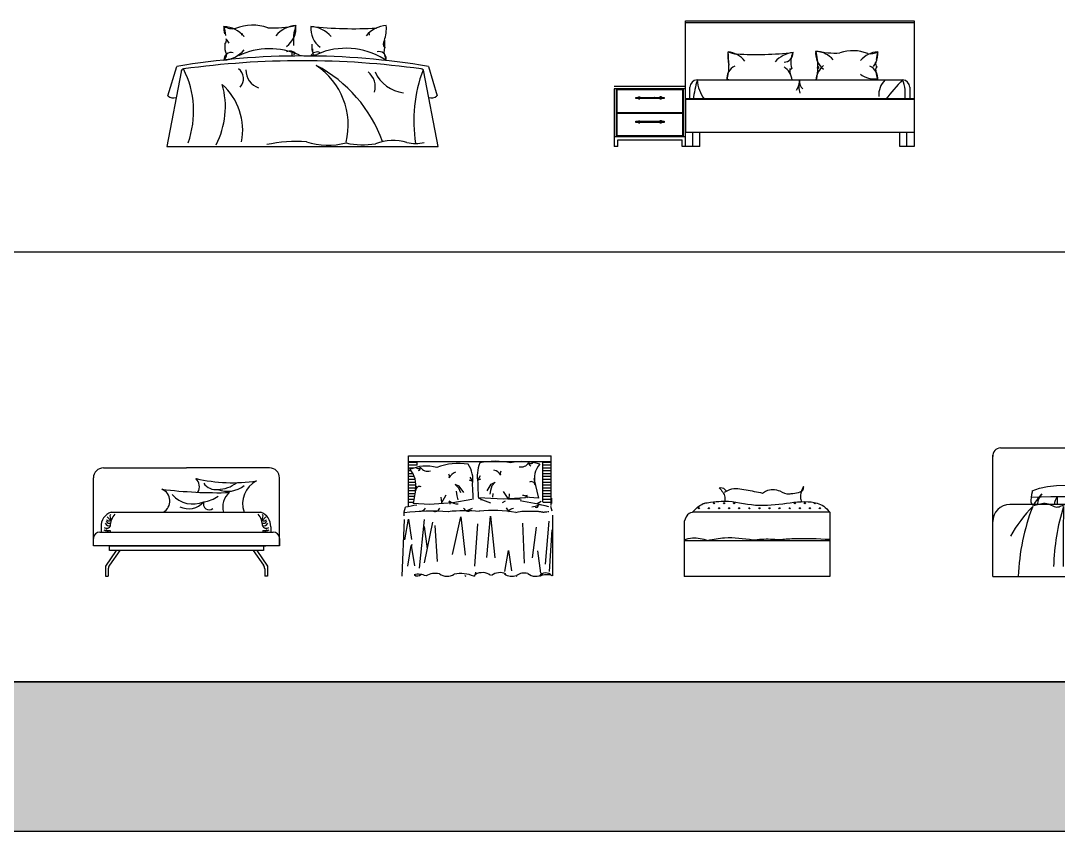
# Model space of a CAD drawing. Header units: millimetres. Extents: x 6388 to 59789, y -18725 to 8137.
# Drawn here: x 28674 to 35942, y -18725 to -13047 of the extents above; entities that cross this region are included whole.
import ezdxf

# ---------------------------------------------------------------- set-up
doc = ezdxf.new("R2010")
doc.units = ezdxf.units.MM
doc.layers.add('www.cad-blocks.net', color=7, linetype='Continuous')

# ---------------------------------------------------------------- blocks, each defined once
blk = doc.blocks.new('A$C002E61B6')
for p, q in [((524.9, 788.4), (527.1, 788.4)), ((524.9, 779.5), (524.9, 788.4)), ((527.1, 788.4), (531.6, 790.6)), ((538.3, 775), (540.5, 770.6)), ((1420.1, 788.4), (1417.8, 788.4)), ((1420.1, 779.5), (1420.1, 788.4)), ((875, 659.6), (875, 632.8)), ((100, 522.2), (0, 0)), ((7.3, 352.9), (70.8, 560.6)), ((1900, 0), (1800, 522.2)), ((1833.3, 560.6), (1893.2, 352.9)), ((0, 0), (1900, 0)), ((0, 0), (1900, 0))]:
    blk.add_line(p, q)
for centre, radius, start, end in [((561.4, 824.1), 161.9, 174.11002, 192.94892), ((463.3, 954.7), 130.2, 241.09082, 278.40418), ((-13, 719.1), 430.9, 7.6727, 16.39543), ((386.1, 637.1), 204.1, 40.4189, 85.9871), ((602.4, 525.9), 323.2, 71.0183, 111.79741), ((752.6, 1543.5), 713.4, 266.37157, 282.25617), ((918.4, 642.6), 204.1, 94.0129, 139.5811), ((743, 829.7), 161.9, 306.5711, 5.88998), ((1201.8, 742.7), 315.2, 160.81331, 186.50531), ((1170.3, 824.1), 161.9, 174.11002, 233.4289), ((995, 637.1), 204.1, 40.4189, 85.9871), ((1311.5, 3641.4), 2816.9, 263.83979, 273.18663), ((1551.8, 642.6), 204.1, 94.0129, 139.5811), ((1281.3, 825.2), 257, 341.30581, 4.69516), ((379.6, 742.8), 38.2, 316.73156, 14.64939), ((561.4, 824.1), 161.9, 206.26285, 219.05958), ((1552.4, 717.9), 37.2, 137.82866, 225.5264), ((3492.5, 781), 1968.2, 181.11236, 182.60946), ((451.3, 607.2), 51, 74.39493, 182.98057), ((386.1, 808.2), 204.1, 274.0129, 319.5811), ((546.3, 698.3), 140.1, 172.46324, 202.98304), ((720.2, 166.5), 516.8, 66.18032, 115.05784), ((864.1, 620.2), 48.3, 35.40685, 120.61617), ((1052.4, 613.5), 47.9, 63.36999, 155.47891), ((1155.2, 698.3), 140.1, 172.46324, 202.98304), ((1099.1, 674), 79, 173.38105, 202.63855), ((1255.4, 177.8), 509.4, 58.42121, 113.57761), ((1486.6, 612.8), 51, 357.01943, 105.60507), ((1614.5, 662.1), 92.9, 161.63879, 214.04678), ((952, -4738), 5371.3, 80.55706, 99.44294), ((950, -5406.1), 6006.1, 82.03465, 97.96535), ((377.4, 637.8), 40.4, 304.66323, 8.23699), ((600.9, -623.2), 1244, 96.48135, 99.27486), ((892.1, 651), 5.39, 200.54132, 352.31285), ((980.8, 860.4), 227.1, 256.79597, 288.19182), ((1318, -862.6), 1489, 81.52374, 82.14148), ((1551.8, 813.8), 204.1, 261.65834, 265.9871), ((120, 522.2), 20, 96.5941, 180), ((-473.5, 245.6), 661.4, 340.51619, 26.63077), ((453.3, 474.1), 84.9, 316.44862, 55.38202), ((680.2, 531.2), 125.5, 178.20502, 252.95522), ((769.5, 149.5), 501.2, 346.10397, 56.32887), ((591.6, -299.7), 978.9, 19.89689, 62.24538), ((1326.2, 417.7), 134.1, 343.7598, 50.99937), ((1684.6, 620.2), 245.8, 203.58388, 263.99397), ((2735.8, 180.3), 1005.7, 159.3163, 189.12629), ((1780, 522.2), 20, 0, 83.4059), ((-157, 276.2), 567.6, 332.18394, 16.05483), ((103, 113.2), 428.7, 348.9659, 48.26406), ((48.9, 412.5), 72.7, 235.12893, 283.18896), ((1851.1, 412.5), 72.7, 256.81104, 304.87107), ((906.2, -937.8), 972, 85.74793, 102.26556), ((1131, 536.4), 527.5, 253.1676, 283.66014), ((1371.5, 530.5), 519.8, 257.11302, 280.07544), ((1585, -303.4), 344.7, 73.52461, 110.82867), ((1744.5, 322.9), 302.2, 258.21349, 281.15605)]:
    blk.add_arc(centre, radius, start, end)
blk = doc.blocks.new('A$C2FC47907')
for p, q in [((500, 0), (500, 880)), ((500, 880), (2100, 880)), ((2100, 880), (2100, 0)), ((2100, 865), (500, 865)), ((580, 465), (2020, 465)), ((500, 420), (0, 420)), ((500, 402), (0, 402)), ((0, 402), (0, 0)), ((15, 70), (15, 402)), ((20, 237), (20, 397)), ((480, 397), (20, 397)), ((480, 237), (480, 397)), ((485, 70), (485, 402)), ((530, 330), (530, 415)), ((2070, 415), (2070, 330)), ((150, 335), (150, 343)), ((150, 343), (170, 343)), ((170, 335), (150, 335)), ((170, 343), (170, 346)), ((170, 346), (180, 346)), ((170, 344.6), (180, 344.6)), ((170, 335), (170, 343)), ((170, 332), (170, 343)), ((170, 342.8), (180, 342.8)), ((170, 338.5), (180, 338.5)), ((170, 335), (180, 335)), ((170, 333.5), (180, 333.5)), ((180, 332), (170, 332)), ((170.1, 345.3), (180, 345.3)), ((180, 346), (180, 335)), ((180, 343), (335, 343)), ((281.8, 341.1), (180, 341.1)), ((280.5, 339), (180, 339)), ((279.9, 337.8), (180, 337.8)), ((180, 335), (180, 332)), ((320, 335), (180, 335)), ((330, 346), (320, 346)), ((320, 346), (320, 335)), ((329.9, 345.3), (320, 345.3)), ((330, 344.6), (320, 344.6)), ((335, 343), (320, 343)), ((330, 342.8), (320, 342.8)), ((330, 338.5), (320, 338.5)), ((330, 335), (320, 335)), ((320, 335), (320, 332)), ((330, 333.5), (320, 333.5)), ((320, 332), (330, 332)), ((330, 343), (330, 346)), ((330, 335), (330, 343)), ((330, 343), (350, 343)), ((330, 332), (330, 343)), ((350, 335), (330, 335)), ((350, 343), (350, 335)), ((500, 335), (2100, 335)), ((500, 0), (500, 335)), ((500, 335), (500, 100)), ((500, 330), (2100, 330)), ((20, 237), (480, 237)), ((20, 75), (20, 232)), ((20, 232), (480, 232)), ((480, 75), (480, 232)), ((150, 167.5), (150, 175.5)), ((150, 175.5), (170, 175.5)), ((170, 167.5), (150, 167.5)), ((170, 175.5), (170, 178.5)), ((170, 178.5), (180, 178.5)), ((170, 177.1), (180, 177.1)), ((170, 167.5), (170, 175.5)), ((170, 164.5), (170, 175.5)), ((170, 175.3), (180, 175.3)), ((170, 171), (180, 171)), ((170, 167.5), (180, 167.5)), ((170, 166), (180, 166)), ((180, 164.5), (170, 164.5)), ((170.1, 177.8), (180, 177.8)), ((180, 178.5), (180, 167.5)), ((180, 175.5), (335, 175.5)), ((281.8, 173.6), (180, 173.6)), ((280.5, 171.5), (180, 171.5)), ((279.9, 170.3), (180, 170.3)), ((180, 167.5), (180, 164.5)), ((320, 167.5), (180, 167.5)), ((330, 178.5), (320, 178.5)), ((320, 178.5), (320, 167.5)), ((329.9, 177.8), (320, 177.8)), ((330, 177.1), (320, 177.1)), ((335, 175.5), (320, 175.5)), ((330, 175.3), (320, 175.3)), ((330, 171), (320, 171)), ((330, 167.5), (320, 167.5)), ((320, 167.5), (320, 164.5)), ((330, 166), (320, 166)), ((320, 164.5), (330, 164.5)), ((330, 175.5), (330, 178.5)), ((330, 167.5), (330, 175.5)), ((330, 175.5), (350, 175.5)), ((330, 164.5), (330, 175.5)), ((350, 167.5), (330, 167.5)), ((350, 175.5), (350, 167.5)), ((20, 75), (480, 75)), ((500, 100), (2100, 100)), ((550, 0), (550, 100)), ((600, 0), (600, 100)), ((2000, 0), (2000, 100)), ((2050, 0), (2050, 100)), ((0, 70), (500, 70)), ((25, 0), (0, 0)), ((25, 0), (25, 45)), ((25, 45), (475, 45)), ((475, 0), (475, 45)), ((600, 0), (475, 0)), ((2100, 0), (2000, 0))]:
    blk.add_line(p, q)
for centre, radius, start, end in [((1035.7, 632.7), 240.6, 172.93753, 195.40365), ((-473.1, 522.6), 1277.7, 2.0679, 6.27328), ((778.6, 491.1), 172.1, 37.76722, 83.90154), ((878.1, 858.4), 212.3, 247.51785, 264.26696), ((992.2, 3077.2), 2433.8, 266.81337, 276.16021), ((1272, 467.9), 190.5, 95.62374, 139.44519), ((1184, 658), 69.3, 274.31847, 359.59669), ((1373.3, 590.2), 137.5, 150.73326, 198.73211), ((1550.2, 653.5), 139.9, 174.11002, 233.4289), ((1153.8, 578.3), 272.3, 353.49469, 19.18669), ((1541.9, 1270.2), 616.4, 257.74383, 273.62843), ((1398.7, 491.9), 176.4, 40.4189, 85.9871), ((1671.7, 391), 279.2, 68.20259, 108.9817), ((1858.6, 487.1), 176.4, 94.0129, 139.5811), ((1791.8, 761.6), 112.5, 261.59582, 298.90918), ((1707, 648.7), 139.9, 333.73715, 5.88998), ((2203.4, 558), 372.3, 163.60457, 172.3273), ((1707, 648.7), 139.9, 320.94042, 333.73715), ((1864.2, 578.5), 33, 165.35061, 223.26844), ((881.2, 475.3), 93.2, 113.26652, 186.36989), ((502.3, 558.7), 301.3, 341.88504, 2.20293), ((1126.2, 454.5), 119.6, 5.03256, 58.21872), ((1361.9, 534.2), 132, 175.22328, 196.23004), ((1236.5, 548.2), 6.89, 206.53376, 341.74507), ((1567.5, 445.9), 157.2, 129.84445, 173.0163), ((1141.6, 539.4), 284.5, 345.20122, 3.25225), ((1428.6, 551), 5.41, 219.85191, 121.79361), ((1752.5, 475.5), 94.3, 353.63561, 66.30059), ((2014.7, 538), 183.6, 176.00228, 203.41848), ((1835.4, 554), 5.03, 219.3726, 21.86871), ((580, 415), 50, 90, 180), ((3461.4, -211.1), 2959.6, 166.79417, 169.46499), ((837.9, 485.9), 258.7, 184.63094, 217.05462), ((978.2, -807.4), 1286.5, 97.85852, 98.47626), ((776.3, 640.9), 176.4, 274.0129, 278.34166), ((1182.7, 461), 114.8, 324.68561, 2.00894), ((1447.9, 422.2), 155.3, 165.5268, 198.54248), ((1376.3, 458.3), 78.7, 178.04327, 224.50852), ((1819.7, 623.2), 151, 230.79735, 280.09685), ((1673, -595.8), 1074.8, 80.72514, 83.51865), ((1991.3, 364.6), 137.9, 133.29316, 186.57205), ((3152.7, -641.2), 1583.2, 135.67862, 142.16335), ((2020, 415), 50, 0, 90), ((1777.3, 367.3), 261.6, 351.7989, 21.92733), ((285.2, 337.7), 5.29, 92.38641, 210.77897), ((285.2, 170.2), 5.29, 92.38641, 210.77897)]:
    blk.add_arc(centre, radius, start, end)
blk = doc.blocks.new('A$C1F254118')
at = {"ltscale": 0.18}
for p, q in [((70, 759.3), (651.8, 759.3)), ((1233.5, 759.3), (651.8, 759.3)), ((0, 214.2), (0, 689.3)), ((1303.5, 214.2), (1303.5, 689.3)), ((123.4, 449.1), (1171.8, 449.1)), ((119.3, 354.8), (119.9, 363.5)), ((119.9, 363.5), (120.6, 372.8)), ((121.7, 373.2), (127.1, 396)), ((1181.8, 373.2), (1176.4, 396)), ((1183.6, 363.5), (1182.9, 372.8)), ((1184.2, 354.8), (1183.6, 363.5)), ((53.4, 346.4), (53.4, 309.9)), ((117.7, 321.2), (117.7, 309.9)), ((1185.8, 321.2), (1185.8, 309.9)), ((1241.8, 346.4), (1241.8, 309.9)), ((160, 180.2), (83.7, 71.9)), ((184.4, 180.2), (111.9, 77.2)), ((1119.1, 180.2), (1191.6, 77.2)), ((1143.5, 180.2), (1219.8, 71.9)), ((83.7, 71.9), (83.7, 0)), ((103.7, 51.3), (103.7, 0)), ((1199.8, 51.3), (1199.8, 0)), ((1219.8, 71.9), (1219.8, 0)), ((83.7, 0), (103.7, 0)), ((1219.8, 0), (1199.8, 0))]:
    blk.add_line(p, q, dxfattribs=at)
for p, q in [((45, 309.9), (1258.5, 309.9)), ((0, 214.2), (0, 264.9)), ((1303.5, 264.9), (1303.5, 214.2)), ((1303.5, 214.2), (0, 214.2)), ((112.6, 214.2), (1190.9, 214.2)), ((112.6, 180.2), (112.6, 214.2)), ((1190.9, 180.2), (112.6, 180.2)), ((177.3, 214.2), (1207.6, 214.2)), ((1207.6, 214.2), (177.3, 214.2)), ((1190.9, 214.2), (1190.9, 180.2))]:
    blk.add_line(p, q)
for centre, radius, start, end in [((70, 689.3), 70, 90, 180), ((1233.5, 689.3), 70, 0, 90), ((661.5, 627.5), 80.6, 331.25635, 45.17242), ((972.9, 1772.6), 1117.3, 256.83023, 278.76978), ((867.6, 822.7), 214.3, 270.8885, 308.80114), ((1224.8, 508.2), 179.8, 116.98194, 199.17191), ((871.9, 3816.6), 3230.9, 263.02848, 271.45034), ((446.3, 527), 89.1, 299.01627, 67.97545), ((856.1, 706), 98.7, 212.14165, 278.65034), ((939.8, 784.9), 189.5, 248.6722, 308.09406), ((1030.9, 487.5), 125.7, 127.89757, 197.79462), ((697.5, 698.7), 192.6, 221.00794, 292.89088), ((667.3, 610.8), 138.1, 243.04635, 319.58131), ((811.3, 506.7), 41.4, 159.52562, 308.10239), ((743, 742.9), 223.7, 277.57584, 305.67215), ((157.7, 350.5), 104.4, 109.20192, 182.23935), ((1137.4, 350.5), 104.4, 357.76065, 70.79808), ((109.3, 381.6), 28.6, 200.52908, 290.48288), ((112, 395.5), 24.3, 204.71031, 293.48595), ((109.2, 413.9), 25.2, 221.02098, 314.96468), ((131.9, 436.5), 40.8, 210.14037, 263.10638), ((143.9, 419.1), 28.5, 149.86747, 233.90616), ((190.4, 384.6), 64.3, 128.73059, 169.77785), ((1113.1, 384.6), 64.3, 10.22215, 51.26941), ((1159.6, 419.1), 28.5, 306.09384, 30.13253), ((1171.6, 436.5), 40.8, 276.89362, 329.85963), ((1194.3, 413.9), 25.2, 225.03532, 318.97902), ((1191.5, 395.5), 24.3, 246.51405, 335.28969), ((1194.2, 381.6), 28.6, 249.51712, 339.47092), ((98.4, 371.5), 53.9, 240.1115, 291.0165), ((92.3, 364.7), 28.7, 230.56878, 339.76859), ((108.6, 357.1), 37, 234.57343, 284.19172), ((1211.2, 364.7), 28.7, 200.23141, 309.43122), ((1194.9, 357.1), 37, 255.80828, 305.42657), ((1205.1, 371.5), 53.9, 248.9835, 299.8885), ((148.7, 51.3), 45, 144.87008, 180), ((1154.8, 51.3), 45, 0, 35.12992)]:
    blk.add_arc(centre, radius, start, end, dxfattribs=at)
for centre, start, end in [((45, 264.9), 90, 180), ((1258.5, 264.9), 0, 90)]:
    blk.add_arc(centre, 45, start, end)
blk = doc.blocks.new('A$C4BA9198D')
for p, q in [((47.7, 844.1), (1047.7, 844.1)), ((47.7, 487.9), (47.7, 844.1)), ((47.7, 804.1), (1047.7, 804.1)), ((107.7, 777.9), (107.7, 804.1)), ((987.7, 521), (987.7, 804.1)), ((1047.7, 495), (1047.7, 844.1)), ((107.7, 798.1), (47.7, 798.1)), ((107.7, 778.1), (47.7, 778.1)), ((82.2, 758.1), (47.7, 758.1)), ((65.9, 738.1), (47.7, 738.1)), ((1047.7, 798.1), (987.7, 798.1)), ((1047.7, 778.1), (987.7, 778.1)), ((1047.7, 758.1), (987.7, 758.1)), ((1047.7, 738.1), (987.7, 738.1)), ((78.8, 718.1), (47.7, 718.1)), ((88.1, 698.1), (47.7, 698.1)), ((94.3, 678.1), (47.7, 678.1)), ((97.9, 658.1), (47.7, 658.1)), ((495.5, 665.1), (474.3, 674.1)), ((477.3, 693.8), (495.5, 665.1)), ((548.5, 702.8), (532.4, 672.9)), ((532.4, 672.9), (552.9, 683.4)), ((626.9, 644.7), (654.6, 660.3)), ((654.6, 660.3), (632.2, 634.4)), ((924.5, 685.8), (958.6, 548)), ((1047.7, 718.1), (987.7, 718.1)), ((1047.7, 698.1), (987.7, 698.1)), ((1047.7, 678.1), (987.7, 678.1)), ((1047.7, 658.1), (987.7, 658.1)), ((99.1, 638.1), (47.7, 638.1)), ((98.2, 618.1), (47.7, 618.1)), ((94.6, 598.1), (47.7, 598.1)), ((100.6, 631.8), (78.9, 509.3)), ((374.5, 643.9), (398.7, 619.7)), ((403.2, 630.3), (374.5, 643.9)), ((381.2, 595.3), (386.8, 563.2)), ((398.7, 619.7), (412.3, 586.4)), ((435, 586.4), (403.2, 630.3)), ((598.3, 598.7), (626.9, 644.7)), ((620.9, 600.3), (618.2, 574.3)), ((632.2, 634.4), (620.9, 600.3)), ((749.7, 536.9), (713.5, 593.1)), ((1047.7, 638.1), (987.7, 638.1)), ((1047.7, 618.1), (987.7, 618.1)), ((1047.7, 598.1), (987.7, 598.1)), ((91.1, 578.1), (47.7, 578.1)), ((87.6, 558.1), (47.7, 558.1)), ((84, 538.1), (47.7, 538.1)), ((80.5, 518.1), (47.7, 518.1)), ((79, 511.9), (193.3, 506.2)), ((193.3, 506.2), (359, 517.6)), ((273.4, 553.7), (279, 515.9)), ((279, 512.1), (311.2, 570.7)), ((359, 517.6), (490.4, 540.5)), ((386.8, 563.2), (392.5, 536.7)), ((669.2, 542.4), (536.9, 550.3)), ((638.6, 580.2), (634.8, 553.4)), ((835.7, 537), (669.2, 542.4)), ((724.2, 526.8), (702.8, 515.2)), ((866.8, 550.7), (709.5, 539.7)), ((752.5, 578.7), (749.5, 540.6)), ((958.6, 548), (861.9, 555)), ((873.3, 571.1), (879, 554.8)), ((976.6, 522.9), (947.5, 507.4)), ((1047.7, 578.1), (987.7, 578.1)), ((1047.7, 558.1), (987.7, 558.1)), ((1047.7, 538.1), (987.7, 538.1)), ((1047.7, 518.1), (987.7, 518.1)), ((1050.2, 548.3), (1050.2, 510.2)), ((13.8, 448.1), (13.8, 423.1)), ((17.4, 451.4), (25.7, 483.4)), ((452.3, 458.9), (495, 476.3)), ((800.2, 447.9), (816, 451.5)), ((816, 451.5), (829.4, 454)), ((829.4, 454), (840.5, 455.7)), ((840.5, 455.7), (849.9, 456.7)), ((849.9, 456.7), (857.7, 457.2)), ((857.7, 457.2), (864.4, 457.2)), ((864.4, 457.2), (870.3, 457.1)), ((870.3, 457.1), (875.7, 456.9)), ((875.7, 456.9), (881, 456.7)), ((881, 456.7), (886.2, 456.6)), ((886.2, 456.6), (891.3, 456.6)), ((891.3, 456.6), (896.4, 456.7)), ((896.4, 456.7), (901.6, 456.7)), ((901.6, 456.7), (906.8, 456.8)), ((906.8, 456.8), (912.1, 456.8)), ((912.1, 456.8), (917.5, 456.9)), ((917.5, 456.9), (923.1, 456.8)), ((923.1, 456.8), (928.7, 456.8)), ((928.7, 456.8), (934.4, 456.6)), ((934.4, 456.6), (940.1, 456.4)), ((940.1, 456.4), (945.6, 456.1)), ((945.6, 456.1), (950.9, 455.8)), ((950.9, 455.8), (955.9, 455.3)), ((955.9, 455.3), (960.5, 454.8)), ((960.5, 454.8), (964.8, 454.2)), ((964.8, 454.2), (968.6, 453.5)), ((968.6, 453.5), (972.2, 452.8)), ((972.2, 452.8), (975.6, 452.1)), ((975.6, 452.1), (978.8, 451.5)), ((978.8, 451.5), (981.9, 450.9)), ((981.9, 450.9), (985, 450.4)), ((985, 450.4), (988.1, 450.2)), ((988.1, 450.2), (991.4, 450.1)), ((991.4, 450.1), (994.7, 450.1)), ((994.7, 450.1), (998.1, 450.3)), ((998.1, 450.3), (1001.6, 450.6)), ((1001.6, 450.6), (1005.1, 451)), ((1005.1, 451), (1008.5, 451.5)), ((1008.5, 451.5), (1012, 452)), ((1012, 452), (1015.4, 452.5)), ((1021.8, 453.4), (1025.1, 453.9)), ((1025.1, 453.9), (1028.4, 454.3)), ((1028.4, 454.3), (1031.5, 454.7)), ((1053.1, 457.1), (1044.8, 489.1)), ((17.4, 398.3), (0, 2)), ((22.4, 255.3), (46.8, 401.2)), ((46.8, 401.2), (68.4, 258)), ((157.7, 397.6), (121.1, 56.3)), ((214.6, 380.1), (157.9, 93.8)), ((356.1, 153.4), (412.8, 415.4)), ((412.8, 415.4), (445.2, 148)), ((530.7, 368.1), (510.4, 70)), ((595.2, 131.3), (622.2, 420.3)), ((622.2, 420.3), (651.9, 128.6)), ((847, 372), (857.8, 91.1)), ((1030.8, 385.5), (1003.7, 85.7)), ((1055.7, 427.8), (1055.7, 2.8)), ((156.7, 349.7), (178.3, 193.1)), ((230.8, 355.8), (247, 104.6)), ((941.6, 345), (914.6, 128.9)), ((1050.5, 324.9), (1032, 33.3)), ((69.6, 221.7), (65.4, 206.9)), ((42.5, 70.5), (66.8, 216.4)), ((66.8, 216.4), (88.4, 73.2)), ((722.6, 34.6), (746.9, 180.4)), ((746.9, 180.4), (768.5, 37.3)), ((950.7, 178), (972.3, 21.4))]:
    blk.add_line(p, q)
for centre, radius, start, end in [((654.4, 329.4), 476.6, 76.94031, 103.06009), ((849.9, 397.7), 405.6, 73.15484, 102.50459), ((170.3, 483.8), 288.1, 74.80928, 113.89075), ((-65.6, 639), 164.7, 349.00747, 41.34021), ((117.2, 780), 24.6, 222.49577, 296.57645), ((111.2, 758.8), 19.1, 288.44388, 15.93759), ((181.5, 793.8), 57.9, 211.79038, 289.08169), ((395.7, 384.4), 406.1, 80.14569, 111.6607), ((402.3, 651.3), 81.1, 107.80539, 152.13988), ((315.5, 679.5), 182.9, 349.74638, 35.05665), ((768.6, 702.9), 239.8, 157.75401, 191.56911), ((626.4, 665.8), 81.1, 31.88655, 76.22104), ((710.8, 722.2), 21.1, 139.41735, 215.20883), ((836.6, 823.4), 57.9, 254.94474, 332.23605), ((909.2, 793.4), 19.1, 168.08883, 255.58254), ((901.7, 814.1), 24.6, 247.44998, 321.53066), ((1078.2, 685.8), 149.3, 137.89495, 196.38977), ((314.1, 701.7), 21.1, 328.8176, 44.60908), ((1517.3, 631.9), 983.9, 178.66815, 185.01939), ((906.8, 636.5), 27, 5.31363, 117.52669), ((124.6, 602.4), 27, 66.49974, 178.7128), ((-484.1, 555), 983.9, 359.00704, 5.35828), ((395.5, 612.8), 105.4, 232.88164, 270.26586), ((309.1, 506.4), 30.6, 358.18105, 41.80416), ((537.7, 525.3), 22, 14.23491, 69.3519), ((812.9, 1108.9), 623.9, 244.82381, 252.11404), ((497.3, -1537.4), 2092.9, 75.23848, 80.89658), ((852.7, 529), 37.8, 34.71955, 102.07333), ((201.6, -930.1), 1386.4, 84.80033, 97.64546), ((681, -2667.1), 3218, 100.31172, 101.74993), ((126.8, 504.3), 48.8, 265.79385, 325.06922), ((121.9, 458.7), 3.98, 305.23257, 14.46225), ((233.1, 489.4), 35.3, 239.92199, 338.24729), ((443.7, -620.8), 1079.8, 84.6396, 96.26985), ((465.7, 491.4), 35.3, 201.75271, 300.07801), ((634.3, -585.2), 1046.3, 80.88078, 94.98864), ((778.7, 495), 49, 197.51047, 238.83223), ((787.7, 422.7), 52, 95.83576, 144.2759), ((887.5, 659.9), 175.4, 277.52919, 295.46399), ((941.7, 495.7), 14, 235.62287, 16.40449), ((114.8, -131.7), 145.6, 67.45884, 101.28901), ((109.3, 36.3), 33.5, 231.65457, 317.29782), ((234.1, -101.7), 122.2, 76.11708, 121.30657), ((317.2, 96.7), 96.2, 236.03337, 301.59499), ((413.2, -209.8), 229.1, 66.27861, 101.48045), ((477.5, 32.7), 42.9, 213.71932, 229.52928), ((477.5, 32.7), 42.9, 310.47072, 353.40844), ((563.6, -74), 99.6, 53.52076, 118.59848), ((687.4, -74), 99.6, 65.85491, 126.47924), ((771.1, 84.2), 84.4, 232.84973, 292.92295), ((773.5, 32.7), 42.9, 310.47072, 326.28068), ((859.3, -81.4), 103.6, 77.21263, 122.3426), ((936.6, 87.3), 86.9, 231.16874, 305.89505), ((1008.3, -29.8), 53.9, 38.28952, 145.44061), ((1015.5, -106.5), 117, 70.12894, 113.60119)]:
    blk.add_arc(centre, radius, start, end)
blk = doc.blocks.new('A$C2F655439')
at = {"linetype": 'Continuous', "ltscale": 0.18}
for p, q in [((138.4, 509.7), (136.8, 511.2)), ((138.4, 509.7), (141.5, 512.8)), ((138.4, 509.7), (138.4, 511.8)), ((209.1, 509.7), (202.5, 516.3)), ((209.1, 509.7), (209.1, 519.1)), ((209.1, 509.7), (215.7, 516.3)), ((279.8, 509.7), (273.2, 516.3)), ((279.8, 509.7), (279.8, 519.1)), ((279.8, 509.7), (286.4, 516.3)), ((350.5, 509.7), (343.9, 516.3)), ((350.5, 509.7), (350.5, 519.1)), ((350.5, 509.7), (357.1, 516.3)), ((421.2, 509.7), (419.7, 511.2)), ((421.2, 509.7), (421.2, 511)), ((421.2, 509.7), (422.3, 510.8)), ((704.1, 509.7), (702.3, 511.4)), ((704.1, 509.7), (706.3, 511.9)), ((704.1, 509.7), (704.1, 511.6)), ((774.8, 509.7), (768.1, 516.3)), ((774.8, 509.7), (774.8, 519.1)), ((774.8, 509.7), (781.4, 516.3)), ((845.5, 509.7), (838.8, 516.3)), ((845.5, 509.7), (845.5, 519.1)), ((845.5, 509.7), (852.1, 516.3)), ((916.2, 509.7), (909.6, 516.3)), ((916.2, 509.7), (916.2, 517.6)), ((916.2, 509.7), (922.7, 516.1)), ((103, 474.3), (96.4, 481)), ((103, 474.3), (103, 483.7)), ((103, 474.3), (109.6, 481)), ((173.7, 474.3), (167.1, 481)), ((173.7, 474.3), (173.7, 483.7)), ((173.7, 474.3), (180.4, 481)), ((244.4, 474.3), (237.8, 481)), ((244.4, 474.3), (244.4, 483.7)), ((244.4, 474.3), (251.1, 481)), ((315.1, 474.3), (308.5, 481)), ((315.1, 474.3), (315.1, 483.7)), ((315.1, 474.3), (321.8, 481)), ((385.9, 474.3), (379.2, 481)), ((385.9, 474.3), (385.9, 483.7)), ((385.9, 474.3), (392.5, 481)), ((456.6, 474.3), (449.9, 481)), ((456.6, 474.3), (456.6, 483.7)), ((456.6, 474.3), (463.2, 481)), ((527.3, 474.3), (520.7, 481)), ((527.3, 474.3), (527.3, 483.7)), ((527.3, 474.3), (533.9, 481)), ((598, 474.3), (591.4, 481)), ((598, 474.3), (598, 483.7)), ((598, 474.3), (604.6, 481)), ((668.7, 474.3), (662.1, 481)), ((668.7, 474.3), (668.7, 483.7)), ((668.7, 474.3), (675.3, 481)), ((739.4, 474.3), (732.8, 481)), ((739.4, 474.3), (739.4, 483.7)), ((739.4, 474.3), (746, 481)), ((810.1, 474.3), (803.5, 481)), ((810.1, 474.3), (810.1, 483.7)), ((810.1, 474.3), (816.8, 481)), ((880.8, 474.3), (874.2, 481)), ((880.8, 474.3), (880.8, 483.7)), ((880.8, 474.3), (887.5, 481)), ((951.5, 474.3), (944.9, 481)), ((951.5, 474.3), (951.5, 483.7)), ((951.5, 474.3), (958.2, 481))]:
    blk.add_line(p, q, dxfattribs=at)
at = {"ltscale": 0.18}
for p, q in [((1020, 450), (80.2, 450)), ((1020, 450), (1020, 0)), ((0, 384.7), (0, 0)), ((1020, 250), (0, 250)), ((1020, 0), (0, 0))]:
    blk.add_line(p, q, dxfattribs=at)
for points in [[(244.7, 621.9), (265.7, 621.9), (297.1, 596.8)], [(282.5, 590.5), (320.2, 609.4), (433.3, 607.3), (548.5, 584.2)], [(80.2, 450), (34.5, 441.1), (0, 384.7)]]:
    blk.add_spline(points, degree=3, dxfattribs=at)
for points, knots in [([(244.7, 621.9), (263.2, 600.8), (288.7, 571.7), (285.9, 537.3), (284.2, 527.6)], [0, 0, 0, 0, 77.549054, 106.992742, 106.992742, 106.992742, 106.992742]), ([(548.5, 584.2), (557.4, 590.4), (592.2, 614.9), (664.8, 608.8), (718.4, 573.3), (775.4, 586), (830.4, 583.4), (842.6, 652.3), (806, 576), (817.7, 532.6), (821.5, 523.4)], [0, 0, 0, 0, 31.971076, 126.277957, 196.51387, 209.258034, 302.235965, 312.906986, 387.69683, 411.354024, 411.354024, 411.354024, 411.354024]), ([(55, 447.8), (116, 510.6), (210.6, 523.4), (327.6, 536.6), (574.9, 464.9), (876.9, 561.1), (992.7, 485.5), (1020, 450)], [580.267093, 580.267093, 580.267093, 580.267093, 633.518786, 791.91126, 1028.242806, 1430.278227, 1557.171886, 1557.171886, 1557.171886, 1557.171886])]:
    blk.add_open_spline(points, degree=3, knots=knots, dxfattribs=at)
for points, end_tangent in [([(0, 257.6), (58.4, 270.8), (165.7, 252.7)], (0.984454, 0.175644)), ([(165.7, 252.7), (283.3, 270.8), (482.2, 257.1)], (0.939888, 0.341483)), ([(482.2, 255.5), (543.1, 261.7), (665.1, 258.9)], (0.984454, 0.175644)), ([(665.1, 258.9), (766.5, 265.5), (1020, 260.6)], (0.939888, 0.341483))]:
    blk.add_spline(points, degree=3, dxfattribs=dict(end_tangent=end_tangent))
blk = doc.blocks.new('A$C6DD86A94')
for p, q in [((54, 900), (1146, 900)), ((0, 504), (0, 849.7)), ((0, 0), (0, 849.7)), ((1200, 0), (1200, 849.7)), ((278.4, 600.8), (272.1, 574.2)), ((277.2, 599.2), (327.3, 617.4)), ((327.3, 617.4), (384.1, 629.6)), ((384.1, 629.6), (446.7, 636.4)), ((446.7, 636.4), (514.2, 638.7)), ((514.2, 638.7), (585.7, 636.9)), ((585.7, 636.9), (660.2, 632)), ((660.2, 632), (737, 624.4)), ((737, 624.4), (815, 615)), ((827.6, 584), (815, 615)), ((833.4, 559.6), (827.6, 584)), ((268.5, 552.5), (267.1, 535.1)), ((267.1, 535.1), (267.9, 521.8)), ((267.9, 521.8), (270.6, 512)), ((272.1, 574.2), (268.5, 552.5)), ((270.6, 512), (274.9, 505.4)), ((272.4, 556.4), (405.9, 561.1)), ((323.7, 506.3), (334.1, 509.1)), ((334.1, 509.1), (344.9, 511.4)), ((344.9, 511.4), (355.9, 512.8)), ((355.9, 512.8), (367, 512.7)), ((367, 512.7), (377.9, 511)), ((377.9, 511), (388.8, 507.9)), ((405.9, 561.1), (529.8, 561.1)), ((529.8, 561.1), (831.5, 563.4)), ((601.1, 508.4), (603.4, 514.2)), ((603.4, 514.2), (605.9, 519.2)), ((605.9, 519.2), (609.3, 522.9)), ((609.3, 522.9), (614, 524.6)), ((614, 524.6), (620.1, 524.1)), ((620.1, 524.1), (627.5, 521.6)), ((627.5, 521.6), (635.7, 517.8)), ((635.7, 517.8), (644.5, 513.2)), ((644.5, 513.2), (653.5, 508.6)), ((692.5, 507.1), (696.2, 511.7)), ((696.2, 511.7), (699.7, 516.3)), ((699.7, 516.3), (703.4, 520.7)), ((703.4, 520.7), (707.5, 524.2)), ((707.5, 524.2), (712.4, 526.2)), ((712.4, 526.2), (718.3, 526.5)), ((718.3, 526.5), (725.2, 525.3)), ((725.2, 525.3), (733, 523)), ((733, 523), (741.8, 520.1)), ((741.8, 520.1), (751.4, 516.9)), ((751.4, 516.9), (761.9, 514)), ((761.9, 514), (773.1, 511.6)), ((773.1, 511.6), (785.1, 510.4)), ((785.1, 510.4), (797.6, 510.6)), ((797.6, 510.6), (809.8, 513.1)), ((809.8, 513.1), (820.5, 518.5)), ((820.5, 518.5), (828.8, 527.6)), ((828.8, 527.6), (833.4, 541.1)), ((833.4, 541.1), (833.4, 559.6)), ((1080, 504), (120, 504)), ((274.9, 505.4), (280.6, 501.4)), ((280.6, 501.4), (287.5, 499.7)), ((287.5, 499.7), (295.4, 499.7)), ((295.4, 499.7), (304.2, 501.2)), ((304.2, 501.2), (313.6, 503.6)), ((313.6, 503.6), (323.7, 506.3)), ((388.8, 507.9), (399.4, 503.8)), ((399.4, 503.8), (409.8, 499.4)), ((409.8, 499.4), (420, 494.9)), ((420, 494.9), (429.7, 491)), ((429.7, 491), (439.1, 488)), ((439.1, 488), (448, 486.6)), ((448, 486.6), (456.4, 486.9)), ((456.4, 486.9), (464.4, 488.6)), ((464.4, 488.6), (472.2, 491.4)), ((472.2, 491.4), (480, 494.7)), ((480, 494.7), (487.9, 498.1)), ((487.9, 498.1), (496.1, 501.1)), ((496.1, 501.1), (504.7, 503.2)), ((504.7, 503.2), (513.9, 504)), ((513.9, 504), (523.7, 503.2)), ((523.7, 503.2), (534, 501.1)), ((534, 501.1), (544.4, 498.2)), ((544.4, 498.2), (554.7, 495.1)), ((554.7, 495.1), (564.4, 492.2)), ((564.4, 492.2), (573.4, 490)), ((573.4, 490), (581.3, 489)), ((581.3, 489), (587.7, 489.7)), ((587.7, 489.7), (592.6, 492.5)), ((592.6, 492.5), (596.2, 497)), ((596.2, 497), (598.9, 502.5)), ((598.9, 502.5), (601.1, 508.4)), ((653.5, 508.6), (662.2, 504.5)), ((662.2, 504.5), (670.3, 501.4)), ((670.3, 501.4), (677.5, 500.1)), ((677.5, 500.1), (683.4, 500.8)), ((683.4, 500.8), (688.3, 503.4)), ((688.3, 503.4), (692.5, 507.1)), ((0, 0), (1200, 0))]:
    blk.add_line(p, q)
for centre, radius, start, end in [((54.9, 844.9), 55.1, 90.95505, 185.07053), ((1145.1, 844.9), 55.1, 354.92947, 89.04495), ((679, 263.1), 459.9, 136.75049, 149.24521), ((433, 496.7), 120.6, 137.49702, 174.5273), ((529.2, 498.8), 97.6, 142.50738, 177.20763), ((1292.4, 517.2), 841.7, 177.20486, 180.92755), ((-266.7, 470.2), 841.7, 2.52207, 6.24475), ((496.3, 497.8), 97.6, 6.24199, 40.94224), ((120, 384), 120, 90, 180), ((1152.5, -329.4), 1197.6, 136.75049, 149.24521), ((1704.4, -58.2), 1526.5, 158.90705, 177.81463), ((1916.7, 40.1), 1490.1, 162.37995, 178.88213), ((14930.2, 174.3), 14437.2, 178.74249, 180.41736), ((-519.4, -229.9), 1394.1, 9.98605, 31.93601), ((-1505.5, -2.2), 2228.3, 0.32224, 13.22385), ((8487.7, 139.7), 7473.2, 177.17855, 180.63468), ((-767, 149.8), 1825.9, 355.44325, 11.29759), ((1080, 384), 120, 0, 90)]:
    blk.add_arc(centre, radius, start, end)
blk = doc.blocks.new('FORMAT')
at = {"true_color": 0x546d8e}
h = blk.add_hatch(color=155, dxfattribs=at)
h.set_gradient(color1=(68, 68, 68), color2=(84, 109, 142), tint=1)
h.paths.add_polyline_path([(59789.4, -18724.9), (59789.4, -17676.9), (10116.5, -17676.9), (10116.5, -18724.9)])
h.paths.add_polyline_path([(45164.9, -18390.5), (59402.3, -18390.5), (59402.3, -17929.8), (45164.9, -17929.8)], flags=24)
at = {"color": 155, "true_color": 0x546d8e}
for p, q in [((10116.5, -14664.9), (59789.4, -14664.9)), ((59789.4, -17676.9), (10116.5, -17676.9)), ((10116.5, -17676.9), (59789.4, -17676.9)), ((10116.5, -18724.9), (59789.4, -18724.9))]:
    blk.add_line(p, q, dxfattribs=at)
blk.add_line((10116.5, -17676.9), (59789.4, -17676.9))

msp = doc.modelspace()

# ---------------------------------------------------------------- block references
for name, p in [('A$C002E61B6', (29697, -13926.6)), ('A$C2FC47907', (32831.8, -13926.6)), ('A$C6DD86A94', (35483.1, -16939.8)), ('A$C4BA9198D', (31343, -16938.6)), ('A$C1F254118', (29183.3, -16938.6)), ('A$C2F655439', (33321.4, -16939.8))]:
    msp.add_blockref(name, p)
at = {"layer": 'www.cad-blocks.net'}
msp.add_blockref('FORMAT', (0, 0), dxfattribs=at)

doc.saveas('drawing.dxf')
